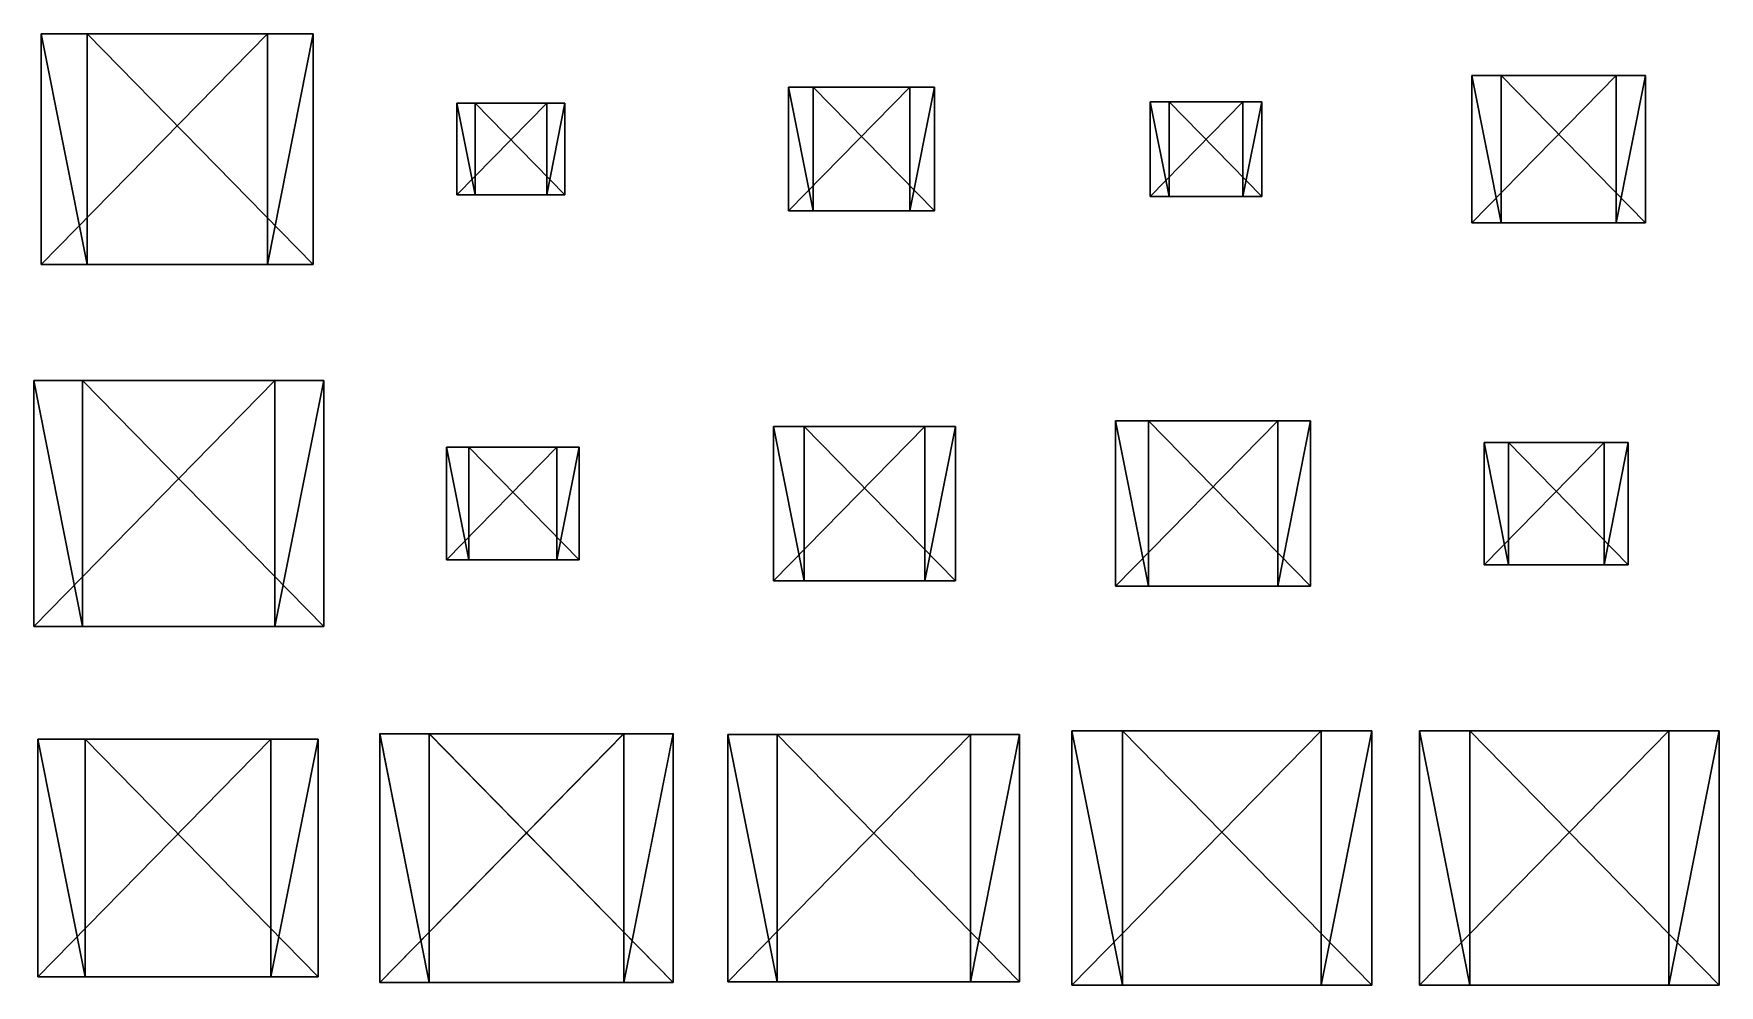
# Model space of a CAD drawing. Header units: metres. Extents: x -316 to 301, y -240 to 227.
# Drawn here: x 17.9 to 103.5, y -3.5 to 44.9 of the extents above; entities that cross this region are included whole.
import ezdxf

# ---------------------------------------------------------------- set-up
doc = ezdxf.new("R2010")
doc.units = ezdxf.units.M

msp = doc.modelspace()

# ---------------------------------------------------------------- linework, layer by layer
for points in [[(18.261353, 33.141174, -484.26117), (18.261353, 44.858826, -484.26117), (29.745426, 44.858826, -486.5891), (29.745525, 44.858925, -486.58902)], [(20.58929, 33.141174, -472.7771), (20.58929, 44.858826, -472.7771), (18.261353, 44.858826, -484.26117), (18.261452, 44.858925, -484.26108)], [(18.261353, 44.858826, -484.26117), (20.58929, 44.858826, -472.7771), (32.073364, 44.858826, -475.10504), (32.073463, 44.858925, -475.10495)], [(32.073364, 44.858826, -475.10504), (29.745426, 44.858826, -486.5891), (18.261353, 44.858826, -484.26117), (18.261452, 44.858925, -484.26108)], [(29.745426, 44.858826, -486.5891), (29.745426, 33.141174, -486.5891), (18.261353, 33.141174, -484.26117), (18.261452, 33.141273, -484.26108)], [(18.261353, 44.858826, -484.26117), (18.261353, 33.141174, -484.26117), (20.58929, 33.141174, -472.7771), (20.58939, 33.141273, -472.777)], [(32.073364, 33.141174, -475.10504), (32.073364, 44.858826, -475.10504), (20.58929, 44.858826, -472.7771), (20.58939, 44.858925, -472.777)], [(20.58929, 44.858826, -472.7771), (20.58929, 33.141174, -472.7771), (32.073364, 33.141174, -475.10504), (32.073463, 33.141273, -475.10495)], [(29.745426, 33.141174, -486.5891), (29.745426, 44.858826, -486.5891), (32.073364, 44.858826, -475.10504), (32.073463, 44.858925, -475.10495)], [(32.073364, 44.858826, -475.10504), (32.073364, 33.141174, -475.10504), (29.745426, 33.141174, -486.5891), (29.745525, 33.141273, -486.58902)], [(56.207203, 35.85882, -491.95316), (56.207203, 42.14118, -491.95316), (62.364326, 42.14118, -493.20126), (62.364426, 42.141277, -493.20117)], [(57.455315, 35.85882, -485.79605), (57.455315, 42.14118, -485.79605), (56.207203, 42.14118, -491.95316), (56.207302, 42.141277, -491.95306)], [(56.207203, 42.14118, -491.95316), (57.455315, 42.14118, -485.79605), (63.61244, 42.14118, -487.04416), (63.612537, 42.141277, -487.04407)], [(63.61244, 42.14118, -487.04416), (62.364326, 42.14118, -493.20126), (56.207203, 42.14118, -491.95316), (56.207302, 42.141277, -491.95306)], [(62.364326, 42.14118, -493.20126), (62.364326, 35.85882, -493.20126), (56.207203, 35.85882, -491.95316), (56.207302, 35.85892, -491.95306)], [(56.207203, 42.14118, -491.95316), (56.207203, 35.85882, -491.95316), (57.455315, 35.85882, -485.79605), (57.455414, 35.85892, -485.79596)], [(63.61244, 35.85882, -487.04416), (63.61244, 42.14118, -487.04416), (57.455315, 42.14118, -485.79605), (57.455414, 42.141277, -485.79596)], [(57.455315, 42.14118, -485.79605), (57.455315, 35.85882, -485.79605), (63.61244, 35.85882, -487.04416), (63.612537, 35.85892, -487.04407)], [(62.364326, 35.85882, -493.20126), (62.364326, 42.14118, -493.20126), (63.61244, 42.14118, -487.04416), (63.612537, 42.141277, -487.04407)], [(63.61244, 42.14118, -487.04416), (63.61244, 35.85882, -487.04416), (62.364326, 35.85882, -493.20126), (62.364426, 35.85892, -493.20117)], [(90.90157, 35.258823, -498.98605), (90.90157, 42.741177, -498.98605), (98.23478, 42.741177, -500.47256), (98.23488, 42.741276, -500.47247)], [(92.388084, 35.258823, -491.65286), (92.388084, 42.741177, -491.65286), (90.90157, 42.741177, -498.98605), (90.90167, 42.741276, -498.98596)], [(90.90157, 42.741177, -498.98605), (92.388084, 42.741177, -491.65286), (99.72129, 42.741177, -493.13937), (99.72139, 42.741276, -493.13928)], [(99.72129, 42.741177, -493.13937), (98.23478, 42.741177, -500.47256), (90.90157, 42.741177, -498.98605), (90.90167, 42.741276, -498.98596)], [(98.23478, 42.741177, -500.47256), (98.23478, 35.258823, -500.47256), (90.90157, 35.258823, -498.98605), (90.90167, 35.258923, -498.98596)], [(90.90157, 42.741177, -498.98605), (90.90157, 35.258823, -498.98605), (92.388084, 35.258823, -491.65286), (92.38818, 35.258923, -491.65277)], [(99.72129, 35.258823, -493.13937), (99.72129, 42.741177, -493.13937), (92.388084, 42.741177, -491.65286), (92.38818, 42.741276, -491.65277)], [(92.388084, 42.741177, -491.65286), (92.388084, 35.258823, -491.65286), (99.72129, 35.258823, -493.13937), (99.72139, 35.258923, -493.13928)], [(98.23478, 35.258823, -500.47256), (98.23478, 42.741177, -500.47256), (99.72129, 42.741177, -493.13937), (99.72139, 42.741276, -493.13928)], [(99.72129, 42.741177, -493.13937), (99.72129, 35.258823, -493.13937), (98.23478, 35.258823, -500.47256), (98.23488, 35.258923, -500.47247)], [(39.36157, 36.67059, -488.5384), (39.36157, 41.32941, -488.5384), (43.927525, 41.32941, -489.46396), (43.927624, 41.32951, -489.46387)], [(40.287136, 36.67059, -483.97244), (40.287136, 41.32941, -483.97244), (39.36157, 41.32941, -488.5384), (39.361668, 41.32951, -488.5383)], [(39.36157, 41.32941, -488.5384), (40.287136, 41.32941, -483.97244), (44.853092, 41.32941, -484.898), (44.85319, 41.32951, -484.89792)], [(44.853092, 41.32941, -484.898), (43.927525, 41.32941, -489.46396), (39.36157, 41.32941, -488.5384), (39.361668, 41.32951, -488.5383)], [(43.927525, 41.32941, -489.46396), (43.927525, 36.67059, -489.46396), (39.36157, 36.67059, -488.5384), (39.361668, 36.67069, -488.5383)], [(39.36157, 41.32941, -488.5384), (39.36157, 36.67059, -488.5384), (40.287136, 36.67059, -483.97244), (40.287235, 36.67069, -483.97235)], [(44.853092, 36.67059, -484.898), (44.853092, 41.32941, -484.898), (40.287136, 41.32941, -483.97244), (40.287235, 41.32951, -483.97235)], [(40.287136, 41.32941, -483.97244), (40.287136, 36.67059, -483.97244), (44.853092, 36.67059, -484.898), (44.85319, 36.67069, -484.89792)], [(43.927525, 36.67059, -489.46396), (43.927525, 41.32941, -489.46396), (44.853092, 41.32941, -484.898), (44.85319, 41.32951, -484.89792)], [(44.853092, 41.32941, -484.898), (44.853092, 36.67059, -484.898), (43.927525, 36.67059, -489.46396), (43.927624, 36.67069, -489.46387)], [(74.574814, 36.6, -495.67648), (74.574814, 41.4, -495.67648), (79.27913, 41.4, -496.6301), (79.27923, 41.4001, -496.63)], [(75.52843, 36.6, -490.97214), (75.52843, 41.4, -490.97214), (74.574814, 41.4, -495.67648), (74.57491, 41.4001, -495.6764)], [(74.574814, 41.4, -495.67648), (75.52843, 41.4, -490.97214), (80.23274, 41.4, -491.92575), (80.23284, 41.4001, -491.92566)], [(80.23274, 41.4, -491.92575), (79.27913, 41.4, -496.6301), (74.574814, 41.4, -495.67648), (74.57491, 41.4001, -495.6764)], [(79.27913, 41.4, -496.6301), (79.27913, 36.6, -496.6301), (74.574814, 36.6, -495.67648), (74.57491, 36.600098, -495.6764)], [(74.574814, 41.4, -495.67648), (74.574814, 36.6, -495.67648), (75.52843, 36.6, -490.97214), (75.52853, 36.600098, -490.97205)], [(80.23274, 36.6, -491.92575), (80.23274, 41.4, -491.92575), (75.52843, 41.4, -490.97214), (75.52853, 41.4001, -490.97205)], [(75.52843, 41.4, -490.97214), (75.52843, 36.6, -490.97214), (80.23274, 36.6, -491.92575), (80.23284, 36.600098, -491.92566)], [(79.27913, 36.6, -496.6301), (79.27913, 41.4, -496.6301), (80.23274, 41.4, -491.92575), (80.23284, 41.4001, -491.92566)], [(80.23274, 41.4, -491.92575), (80.23274, 36.6, -491.92575), (79.27913, 36.6, -496.6301), (79.27923, 36.600098, -496.63)], [(40.287136, 36.67059, -483.97244), (39.36157, 36.67059, -488.5384), (43.927525, 36.67059, -489.46396), (43.927624, 36.67069, -489.46387)], [(43.927525, 36.67059, -489.46396), (44.853092, 36.67059, -484.898), (40.287136, 36.67059, -483.97244), (40.287235, 36.67069, -483.97235)], [(75.52843, 36.6, -490.97214), (74.574814, 36.6, -495.67648), (79.27913, 36.6, -496.6301), (79.27923, 36.600098, -496.63)], [(79.27913, 36.6, -496.6301), (80.23274, 36.6, -491.92575), (75.52843, 36.6, -490.97214), (75.52853, 36.600098, -490.97205)], [(57.455315, 35.85882, -485.79605), (56.207203, 35.85882, -491.95316), (62.364326, 35.85882, -493.20126), (62.364426, 35.85892, -493.20117)], [(62.364326, 35.85882, -493.20126), (63.61244, 35.85882, -487.04416), (57.455315, 35.85882, -485.79605), (57.455414, 35.85892, -485.79596)], [(92.388084, 35.258823, -491.65286), (90.90157, 35.258823, -498.98605), (98.23478, 35.258823, -500.47256), (98.23488, 35.258923, -500.47247)], [(98.23478, 35.258823, -500.47256), (99.72129, 35.258823, -493.13937), (92.388084, 35.258823, -491.65286), (92.38818, 35.258923, -491.65277)], [(20.58929, 33.141174, -472.7771), (18.261353, 33.141174, -484.26117), (29.745426, 33.141174, -486.5891), (29.745525, 33.141273, -486.58902)], [(29.745426, 33.141174, -486.5891), (32.073364, 33.141174, -475.10504), (20.58929, 33.141174, -472.7771), (20.58939, 33.141273, -472.777)], [(17.880844, 14.752941, -484.18405), (17.880844, 27.247059, -484.18405), (30.125912, 27.247059, -486.66626), (30.12601, 27.247158, -486.66617)], [(20.36304, 14.752941, -471.93896), (20.36304, 27.247059, -471.93896), (17.880844, 27.247059, -484.18405), (17.880943, 27.247158, -484.18396)], [(17.880844, 27.247059, -484.18405), (20.36304, 27.247059, -471.93896), (32.60811, 27.247059, -474.42117), (32.608208, 27.247158, -474.42108)], [(32.60811, 27.247059, -474.42117), (30.125912, 27.247059, -486.66626), (17.880844, 27.247059, -484.18405), (17.880943, 27.247158, -484.18396)], [(30.125912, 27.247059, -486.66626), (30.125912, 14.752941, -486.66626), (17.880844, 14.752941, -484.18405), (17.880943, 14.753041, -484.18396)], [(17.880844, 27.247059, -484.18405), (17.880844, 14.752941, -484.18405), (20.36304, 14.752941, -471.93896), (20.36314, 14.753041, -471.93887)], [(32.60811, 14.752941, -474.42117), (32.60811, 27.247059, -474.42117), (20.36304, 27.247059, -471.93896), (20.36314, 27.247158, -471.93887)], [(20.36304, 27.247059, -471.93896), (20.36304, 14.752941, -471.93896), (32.60811, 14.752941, -474.42117), (32.608208, 14.753041, -474.42108)], [(30.125912, 14.752941, -486.66626), (30.125912, 27.247059, -486.66626), (32.60811, 27.247059, -474.42117), (32.608208, 27.247158, -474.42108)], [(32.60811, 27.247059, -474.42117), (32.60811, 14.752941, -474.42117), (30.125912, 14.752941, -486.66626), (30.12601, 14.753041, -486.66617)], [(55.446217, 17.082354, -491.79892), (55.446217, 24.917646, -491.79892), (63.125324, 24.917646, -493.35553), (63.125423, 24.917746, -493.35544)], [(57.00285, 17.082354, -484.1198), (57.00285, 24.917646, -484.1198), (55.446217, 24.917646, -491.79892), (55.446316, 24.917746, -491.79883)], [(55.446217, 24.917646, -491.79892), (57.00285, 24.917646, -484.1198), (64.68196, 24.917646, -485.67642), (64.68206, 24.917746, -485.67633)], [(64.68196, 24.917646, -485.67642), (63.125324, 24.917646, -493.35553), (55.446217, 24.917646, -491.79892), (55.446316, 24.917746, -491.79883)], [(63.125324, 24.917646, -493.35553), (63.125324, 17.082354, -493.35553), (55.446217, 17.082354, -491.79892), (55.446316, 17.082453, -491.79883)], [(55.446217, 24.917646, -491.79892), (55.446217, 17.082354, -491.79892), (57.00285, 17.082354, -484.1198), (57.00295, 17.082453, -484.11972)], [(64.68196, 17.082354, -485.67642), (64.68196, 24.917646, -485.67642), (57.00285, 24.917646, -484.1198), (57.00295, 24.917746, -484.11972)], [(57.00285, 24.917646, -484.1198), (57.00285, 17.082354, -484.1198), (64.68196, 17.082354, -485.67642), (64.68206, 17.082453, -485.67633)], [(63.125324, 17.082354, -493.35553), (63.125324, 24.917646, -493.35553), (64.68196, 24.917646, -485.67642), (64.68206, 24.917746, -485.67633)], [(64.68196, 24.917646, -485.67642), (64.68196, 17.082354, -485.67642), (63.125324, 17.082354, -493.35553), (63.125423, 17.082453, -493.35544)], [(72.81069, 16.8, -495.31885), (72.81069, 25.2, -495.31885), (81.04325, 25.2, -496.98767), (81.04335, 25.2001, -496.98758)], [(74.479515, 16.8, -487.0863), (74.479515, 25.2, -487.0863), (72.81069, 25.2, -495.31885), (72.81079, 25.2001, -495.31876)], [(72.81069, 25.2, -495.31885), (74.479515, 25.2, -487.0863), (82.712074, 25.2, -488.75513), (82.71217, 25.2001, -488.75504)], [(82.712074, 25.2, -488.75513), (81.04325, 25.2, -496.98767), (72.81069, 25.2, -495.31885), (72.81079, 25.2001, -495.31876)], [(81.04325, 25.2, -496.98767), (81.04325, 16.8, -496.98767), (72.81069, 16.8, -495.31885), (72.81079, 16.800098, -495.31876)], [(72.81069, 25.2, -495.31885), (72.81069, 16.8, -495.31885), (74.479515, 16.8, -487.0863), (74.479614, 16.800098, -487.0862)], [(82.712074, 16.8, -488.75513), (82.712074, 25.2, -488.75513), (74.479515, 25.2, -487.0863), (74.479614, 25.2001, -487.0862)], [(74.479515, 25.2, -487.0863), (74.479515, 16.8, -487.0863), (82.712074, 16.8, -488.75513), (82.71217, 16.800098, -488.75504)], [(81.04325, 16.8, -496.98767), (81.04325, 25.2, -496.98767), (82.712074, 25.2, -488.75513), (82.71217, 25.2001, -488.75504)], [(82.712074, 25.2, -488.75513), (82.712074, 16.8, -488.75513), (81.04325, 16.8, -496.98767), (81.04335, 16.800098, -496.98758)], [(91.52419, 17.894117, -499.1123), (91.52419, 24.105883, -499.1123), (97.61214, 24.105883, -500.34637), (97.612236, 24.105982, -500.34628)], [(92.758286, 17.894117, -493.02435), (92.758286, 24.105883, -493.02435), (91.52419, 24.105883, -499.1123), (91.52429, 24.105982, -499.1122)], [(91.52419, 24.105883, -499.1123), (92.758286, 24.105883, -493.02435), (98.84623, 24.105883, -494.25842), (98.84633, 24.105982, -494.25833)], [(98.84623, 24.105883, -494.25842), (97.61214, 24.105883, -500.34637), (91.52419, 24.105883, -499.1123), (91.52429, 24.105982, -499.1122)], [(97.61214, 24.105883, -500.34637), (97.61214, 17.894117, -500.34637), (91.52419, 17.894117, -499.1123), (91.52429, 17.894217, -499.1122)], [(91.52419, 24.105883, -499.1123), (91.52419, 17.894117, -499.1123), (92.758286, 17.894117, -493.02435), (92.758385, 17.894217, -493.02426)], [(98.84623, 17.894117, -494.25842), (98.84623, 24.105883, -494.25842), (92.758286, 24.105883, -493.02435), (92.758385, 24.105982, -493.02426)], [(92.758286, 24.105883, -493.02435), (92.758286, 17.894117, -493.02435), (98.84623, 17.894117, -494.25842), (98.84633, 17.894217, -494.25833)], [(97.61214, 17.894117, -500.34637), (97.61214, 24.105883, -500.34637), (98.84623, 24.105883, -494.25842), (98.84633, 24.105982, -494.25833)], [(98.84623, 24.105883, -494.25842), (98.84623, 17.894117, -494.25842), (97.61214, 17.894117, -500.34637), (97.612236, 17.894217, -500.34628)], [(38.842728, 18.141176, -488.43323), (38.842728, 23.858824, -488.43323), (44.4464, 23.858824, -489.56915), (44.4465, 23.858923, -489.56906)], [(39.97865, 18.141176, -482.82953), (39.97865, 23.858824, -482.82953), (38.842728, 23.858824, -488.43323), (38.842827, 23.858923, -488.43314)], [(38.842728, 23.858824, -488.43323), (39.97865, 23.858824, -482.82953), (45.58232, 23.858824, -483.96545), (45.58242, 23.858923, -483.96536)], [(45.58232, 23.858824, -483.96545), (44.4464, 23.858824, -489.56915), (38.842728, 23.858824, -488.43323), (38.842827, 23.858923, -488.43314)], [(44.4464, 23.858824, -489.56915), (44.4464, 18.141176, -489.56915), (38.842728, 18.141176, -488.43323), (38.842827, 18.141275, -488.43314)], [(38.842728, 23.858824, -488.43323), (38.842728, 18.141176, -488.43323), (39.97865, 18.141176, -482.82953), (39.97875, 18.141275, -482.82944)], [(45.58232, 18.141176, -483.96545), (45.58232, 23.858824, -483.96545), (39.97865, 23.858824, -482.82953), (39.97875, 23.858923, -482.82944)], [(39.97865, 23.858824, -482.82953), (39.97865, 18.141176, -482.82953), (45.58232, 18.141176, -483.96545), (45.58242, 18.141275, -483.96536)], [(44.4464, 18.141176, -489.56915), (44.4464, 23.858824, -489.56915), (45.58232, 23.858824, -483.96545), (45.58242, 23.858923, -483.96536)], [(45.58232, 23.858824, -483.96545), (45.58232, 18.141176, -483.96545), (44.4464, 18.141176, -489.56915), (44.4465, 18.141275, -489.56906)], [(39.97865, 18.141176, -482.82953), (38.842728, 18.141176, -488.43323), (44.4464, 18.141176, -489.56915), (44.4465, 18.141275, -489.56906)], [(44.4464, 18.141176, -489.56915), (45.58232, 18.141176, -483.96545), (39.97865, 18.141176, -482.82953), (39.97875, 18.141275, -482.82944)], [(92.758286, 17.894117, -493.02435), (91.52419, 17.894117, -499.1123), (97.61214, 17.894117, -500.34637), (97.612236, 17.894217, -500.34628)], [(97.61214, 17.894117, -500.34637), (98.84623, 17.894117, -494.25842), (92.758286, 17.894117, -493.02435), (92.758385, 17.894217, -493.02426)], [(57.00285, 17.082354, -484.1198), (55.446217, 17.082354, -491.79892), (63.125324, 17.082354, -493.35553), (63.125423, 17.082453, -493.35544)], [(63.125324, 17.082354, -493.35553), (64.68196, 17.082354, -485.67642), (57.00285, 17.082354, -484.1198), (57.00295, 17.082453, -484.11972)], [(74.479515, 16.8, -487.0863), (72.81069, 16.8, -495.31885), (81.04325, 16.8, -496.98767), (81.04335, 16.800098, -496.98758)], [(81.04325, 16.8, -496.98767), (82.712074, 16.8, -488.75513), (74.479515, 16.8, -487.0863), (74.479614, 16.800098, -487.0862)], [(20.36304, 14.752941, -471.93896), (17.880844, 14.752941, -484.18405), (30.125912, 14.752941, -486.66626), (30.12601, 14.753041, -486.66617)], [(30.125912, 14.752941, -486.66626), (32.60811, 14.752941, -474.42117), (20.36304, 14.752941, -471.93896), (20.36314, 14.753041, -471.93887)], [(70.59689, -3.4588237, -494.8701), (70.59689, 9.458824, -494.8701), (83.25705, 9.458824, -497.43643), (83.25715, 9.458924, -497.43634)], [(73.16324, -3.4588237, -482.20993), (73.16324, 9.458824, -482.20993), (70.59689, 9.458824, -494.8701), (70.59699, 9.458924, -494.87)], [(70.59689, 9.458824, -494.8701), (73.16324, 9.458824, -482.20993), (85.823395, 9.458824, -484.77628), (85.823494, 9.458924, -484.77618)], [(85.823395, 9.458824, -484.77628), (83.25705, 9.458824, -497.43643), (70.59689, 9.458824, -494.8701), (70.59699, 9.458924, -494.87)], [(83.25705, 9.458824, -497.43643), (83.25705, -3.4588237, -497.43643), (70.59689, -3.4588237, -494.8701), (70.59699, -3.4587238, -494.87)], [(70.59689, 9.458824, -494.8701), (70.59689, -3.4588237, -494.8701), (73.16324, -3.4588237, -482.20993), (73.16334, -3.4587238, -482.20984)], [(85.823395, -3.4588237, -484.77628), (85.823395, 9.458824, -484.77628), (73.16324, 9.458824, -482.20993), (73.16334, 9.458924, -482.20984)], [(73.16324, 9.458824, -482.20993), (73.16324, -3.4588237, -482.20993), (85.823395, -3.4588237, -484.77628), (85.823494, -3.4587238, -484.77618)], [(83.25705, -3.4588237, -497.43643), (83.25705, 9.458824, -497.43643), (85.823395, 9.458824, -484.77628), (85.823494, 9.458924, -484.77618)], [(85.823395, 9.458824, -484.77628), (85.823395, -3.4588237, -484.77628), (83.25705, -3.4588237, -497.43643), (83.25715, -3.4587238, -497.43634)], [(88.2381, -3.4588237, -498.44614), (88.2381, 9.458824, -498.44614), (100.898254, 9.458824, -501.01248), (100.89835, 9.458924, -501.0124)], [(90.80444, -3.4588237, -485.78598), (90.80444, 9.458824, -485.78598), (88.2381, 9.458824, -498.44614), (88.2382, 9.458924, -498.44604)], [(88.2381, 9.458824, -498.44614), (90.80444, 9.458824, -485.78598), (103.4646, 9.458824, -488.35233), (103.4647, 9.458924, -488.35223)], [(103.4646, 9.458824, -488.35233), (100.898254, 9.458824, -501.01248), (88.2381, 9.458824, -498.44614), (88.2382, 9.458924, -498.44604)], [(100.898254, 9.458824, -501.01248), (100.898254, -3.4588237, -501.01248), (88.2381, -3.4588237, -498.44614), (88.2382, -3.4587238, -498.44604)], [(88.2381, 9.458824, -498.44614), (88.2381, -3.4588237, -498.44614), (90.80444, -3.4588237, -485.78598), (90.80454, -3.4587238, -485.7859)], [(103.4646, -3.4588237, -488.35233), (103.4646, 9.458824, -488.35233), (90.80444, 9.458824, -485.78598), (90.80454, 9.458924, -485.7859)], [(90.80444, 9.458824, -485.78598), (90.80444, -3.4588237, -485.78598), (103.4646, -3.4588237, -488.35233), (103.4647, -3.4587238, -488.35223)], [(100.898254, -3.4588237, -501.01248), (100.898254, 9.458824, -501.01248), (103.4646, 9.458824, -488.35233), (103.4647, 9.458924, -488.35223)], [(103.4646, 9.458824, -488.35233), (103.4646, -3.4588237, -488.35233), (100.898254, -3.4588237, -501.01248), (100.89835, -3.4587238, -501.0124)], [(18.088406, -3.0352945, -484.2261), (18.088406, 9.035295, -484.2261), (29.918385, 9.035295, -486.62415), (29.918484, 9.035395, -486.62405)], [(20.486462, -3.0352945, -472.39612), (20.486462, 9.035295, -472.39612), (18.088406, 9.035295, -484.2261), (18.088505, 9.035395, -484.226)], [(18.088406, 9.035295, -484.2261), (20.486462, 9.035295, -472.39612), (32.31644, 9.035295, -474.79416), (32.31654, 9.035395, -474.79407)], [(32.31644, 9.035295, -474.79416), (29.918385, 9.035295, -486.62415), (18.088406, 9.035295, -484.2261), (18.088505, 9.035395, -484.226)], [(29.918385, 9.035295, -486.62415), (29.918385, -3.0352945, -486.62415), (18.088406, -3.0352945, -484.2261), (18.088505, -3.0351946, -484.226)], [(18.088406, 9.035295, -484.2261), (18.088406, -3.0352945, -484.2261), (20.486462, -3.0352945, -472.39612), (20.48656, -3.0351946, -472.39603)], [(32.31644, -3.0352945, -474.79416), (32.31644, 9.035295, -474.79416), (20.486462, 9.035295, -472.39612), (20.48656, 9.035395, -472.39603)], [(20.486462, 9.035295, -472.39612), (20.486462, -3.0352945, -472.39612), (32.31644, -3.0352945, -474.79416), (32.31654, -3.0351946, -474.79407)], [(29.918385, -3.0352945, -486.62415), (29.918385, 9.035295, -486.62415), (32.31644, 9.035295, -474.79416), (32.31654, 9.035395, -474.79407)], [(32.31644, 9.035295, -474.79416), (32.31644, -3.0352945, -474.79416), (29.918385, -3.0352945, -486.62415), (29.918484, -3.0351946, -486.62405)], [(35.45285, -3.317647, -487.74606), (35.45285, 9.317647, -487.74606), (47.83628, 9.317647, -490.25632), (47.83638, 9.317747, -490.25623)], [(37.963097, -3.317647, -475.36264), (37.963097, 9.317647, -475.36264), (35.45285, 9.317647, -487.74606), (35.45295, 9.317747, -487.74597)], [(35.45285, 9.317647, -487.74606), (37.963097, 9.317647, -475.36264), (50.346527, 9.317647, -477.8729), (50.346626, 9.317747, -477.8728)], [(50.346527, 9.317647, -477.8729), (47.83628, 9.317647, -490.25632), (35.45285, 9.317647, -487.74606), (35.45295, 9.317747, -487.74597)], [(47.83628, 9.317647, -490.25632), (47.83628, -3.317647, -490.25632), (35.45285, -3.317647, -487.74606), (35.45295, -3.317547, -487.74597)], [(35.45285, 9.317647, -487.74606), (35.45285, -3.317647, -487.74606), (37.963097, -3.317647, -475.36264), (37.963196, -3.317547, -475.36255)], [(50.346527, -3.317647, -477.8729), (50.346527, 9.317647, -477.8729), (37.963097, 9.317647, -475.36264), (37.963196, 9.317747, -475.36255)], [(37.963097, 9.317647, -475.36264), (37.963097, -3.317647, -475.36264), (50.346527, -3.317647, -477.8729), (50.346626, -3.317547, -477.8728)], [(47.83628, -3.317647, -490.25632), (47.83628, 9.317647, -490.25632), (50.346527, 9.317647, -477.8729), (50.346626, 9.317747, -477.8728)], [(50.346527, 9.317647, -477.8729), (50.346527, -3.317647, -477.8729), (47.83628, -3.317647, -490.25632), (47.83638, -3.317547, -490.25623)], [(53.12864, -3.282353, -491.32913), (53.12864, 9.282352, -491.32913), (65.44289, 9.282352, -493.82535), (65.442986, 9.282453, -493.82526)], [(55.624863, -3.282353, -479.01486), (55.624863, 9.282352, -479.01486), (53.12864, 9.282352, -491.32913), (53.12874, 9.282453, -491.32904)], [(53.12864, 9.282352, -491.32913), (55.624863, 9.282352, -479.01486), (67.93911, 9.282352, -481.51108), (67.93921, 9.282453, -481.511)], [(67.93911, 9.282352, -481.51108), (65.44289, 9.282352, -493.82535), (53.12864, 9.282352, -491.32913), (53.12874, 9.282453, -491.32904)], [(65.44289, 9.282352, -493.82535), (65.44289, -3.282353, -493.82535), (53.12864, -3.282353, -491.32913), (53.12874, -3.282253, -491.32904)], [(53.12864, 9.282352, -491.32913), (53.12864, -3.282353, -491.32913), (55.624863, -3.282353, -479.01486), (55.62496, -3.282253, -479.01477)], [(67.93911, -3.282353, -481.51108), (67.93911, 9.282352, -481.51108), (55.624863, 9.282352, -479.01486), (55.62496, 9.282453, -479.01477)], [(55.624863, 9.282352, -479.01486), (55.624863, -3.282353, -479.01486), (67.93911, -3.282353, -481.51108), (67.93921, -3.282253, -481.511)], [(65.44289, -3.282353, -493.82535), (65.44289, 9.282352, -493.82535), (67.93911, 9.282352, -481.51108), (67.93921, 9.282453, -481.511)], [(67.93911, 9.282352, -481.51108), (67.93911, -3.282353, -481.51108), (65.44289, -3.282353, -493.82535), (65.442986, -3.282253, -493.82526)], [(20.486462, -3.0352945, -472.39612), (18.088406, -3.0352945, -484.2261), (29.918385, -3.0352945, -486.62415), (29.918484, -3.0351946, -486.62405)], [(29.918385, -3.0352945, -486.62415), (32.31644, -3.0352945, -474.79416), (20.486462, -3.0352945, -472.39612), (20.48656, -3.0351946, -472.39603)], [(37.963097, -3.317647, -475.36264), (35.45285, -3.317647, -487.74606), (47.83628, -3.317647, -490.25632), (47.83638, -3.317547, -490.25623)], [(47.83628, -3.317647, -490.25632), (50.346527, -3.317647, -477.8729), (37.963097, -3.317647, -475.36264), (37.963196, -3.317547, -475.36255)], [(55.624863, -3.282353, -479.01486), (53.12864, -3.282353, -491.32913), (65.44289, -3.282353, -493.82535), (65.442986, -3.282253, -493.82526)], [(65.44289, -3.282353, -493.82535), (67.93911, -3.282353, -481.51108), (55.624863, -3.282353, -479.01486), (55.62496, -3.282253, -479.01477)], [(73.16324, -3.4588237, -482.20993), (70.59689, -3.4588237, -494.8701), (83.25705, -3.4588237, -497.43643), (83.25715, -3.4587238, -497.43634)], [(83.25705, -3.4588237, -497.43643), (85.823395, -3.4588237, -484.77628), (73.16324, -3.4588237, -482.20993), (73.16334, -3.4587238, -482.20984)], [(90.80444, -3.4588237, -485.78598), (88.2381, -3.4588237, -498.44614), (100.898254, -3.4588237, -501.01248), (100.89835, -3.4587238, -501.0124)], [(100.898254, -3.4588237, -501.01248), (103.4646, -3.4588237, -488.35233), (90.80444, -3.4588237, -485.78598), (90.80454, -3.4587238, -485.7859)]]:
    msp.add_3dface(points)

doc.saveas('drawing.dxf')
